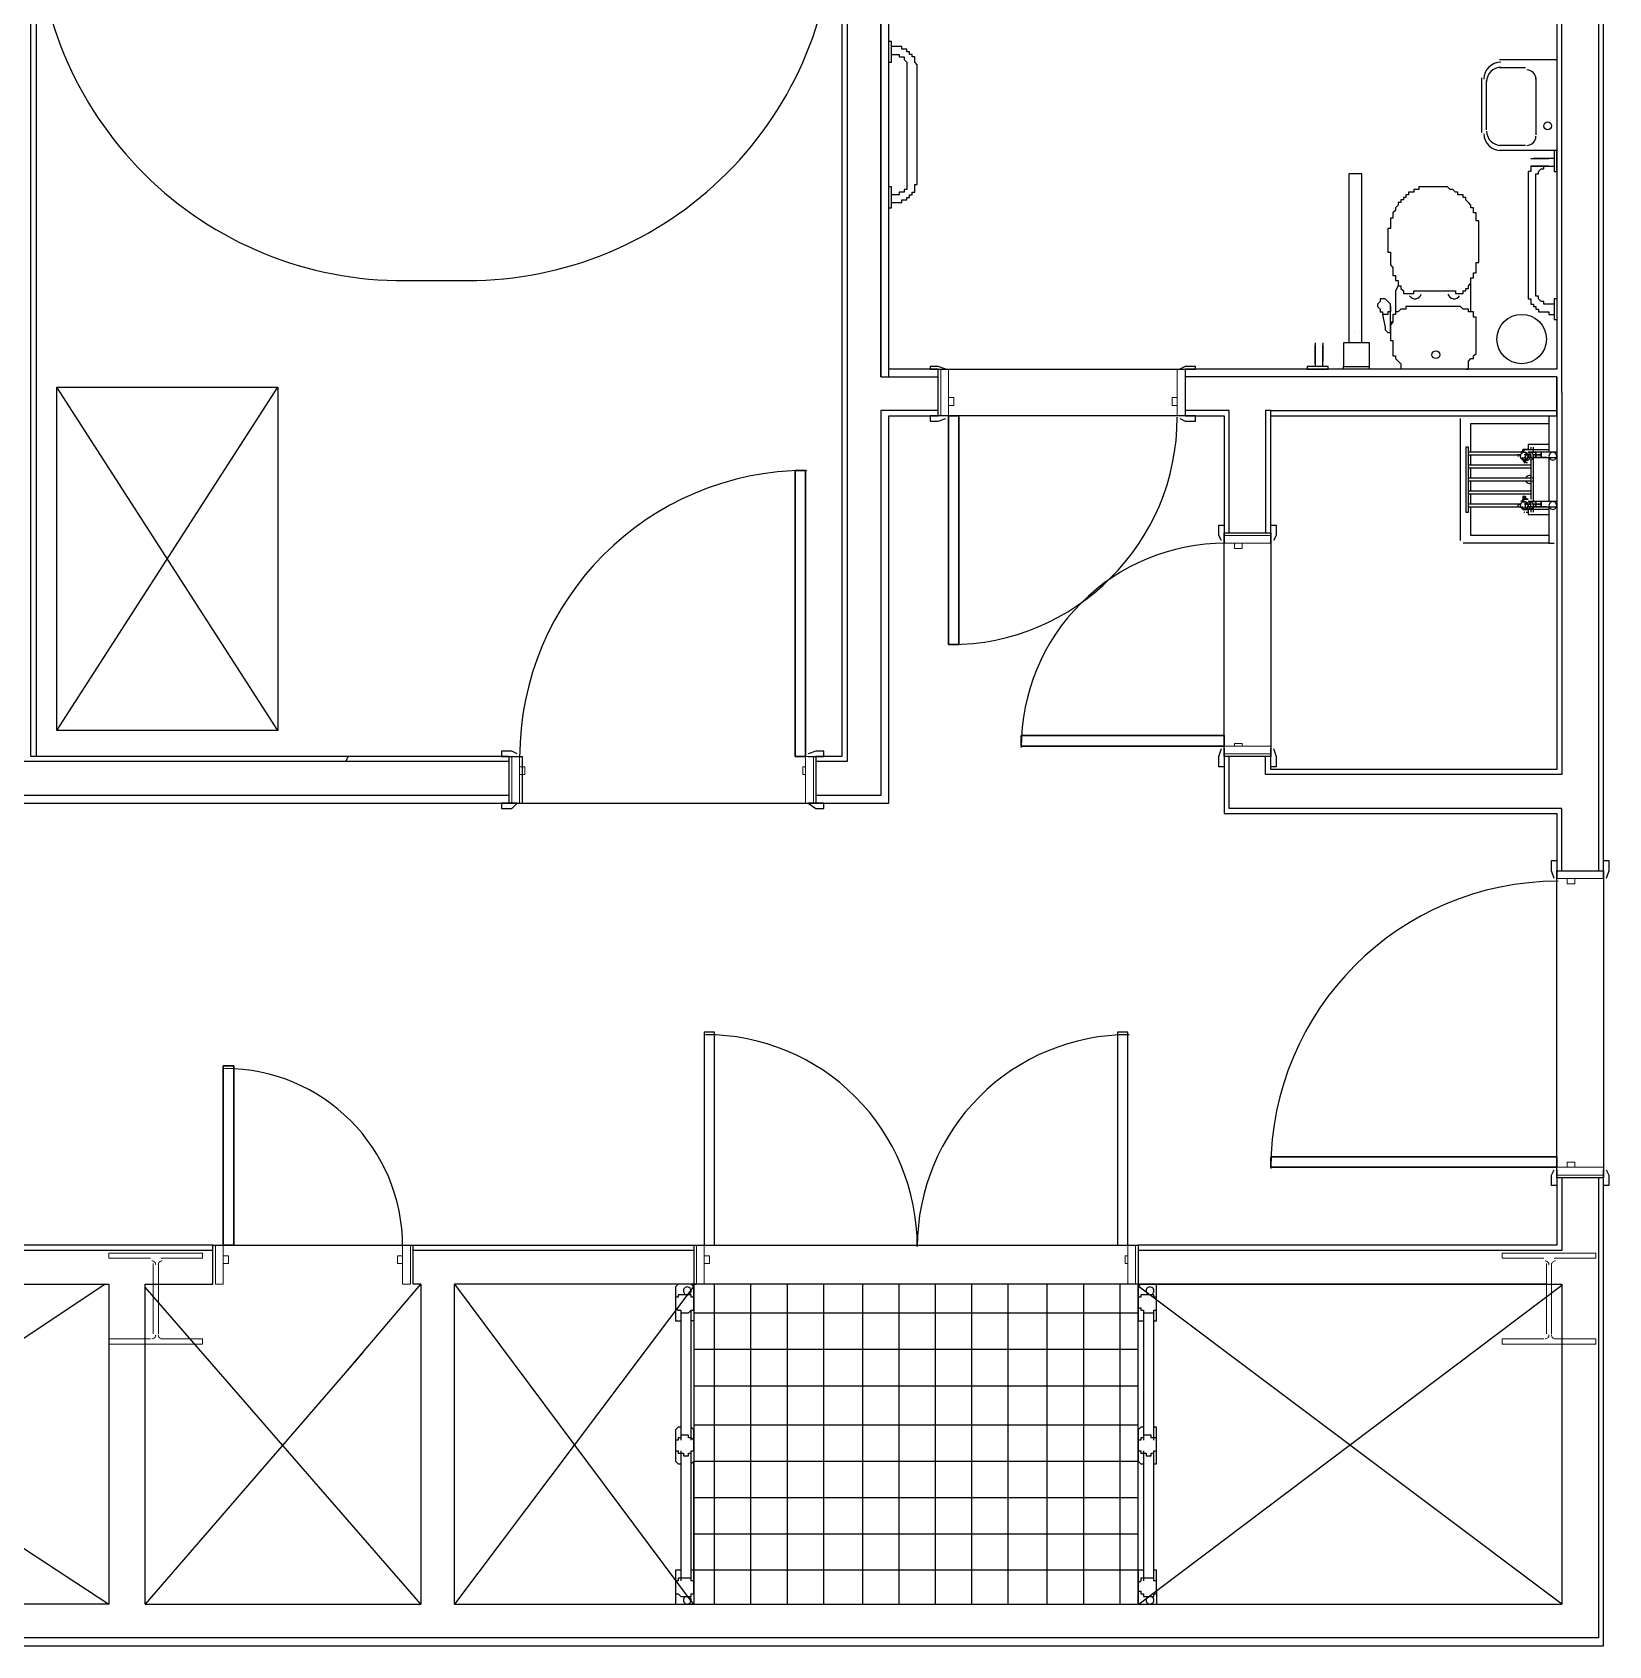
# Model space of a CAD drawing. Header units: metres. Extents: x 20.2 to 85.4, y 7.8 to 61.1.
# Drawn here: x 44.88 to 51.3, y 47.24 to 53.8 of the extents above; entities that cross this region are included whole.
import ezdxf

# ---------------------------------------------------------------- set-up
doc = ezdxf.new("R2010")
doc.units = ezdxf.units.M
for name, color, linetype in [('PDF_A-DETL-GENF', 7, 'Continuous'), ('PDF_A-FLOR-HRAL', 7, 'Continuous'), ('PDF_A-G25 JA12-G-BLDEXIST', 7, 'Continuous'), ('PDF_A-GENM', 7, 'Continuous'), ('PDF_G-IMPT', 7, 'Continuous'), ('PDF_P-SANR-FIXT', 7, 'Continuous')]:
    doc.layers.add(name, color=color, linetype=linetype)
for name, color, linetype, true_color in [('PDF_A-DOOR', 132, 'Continuous', 0x00b8b8), ('PDF_A-DOOR-FRAM', 251, 'Continuous', 0x575757), ('PDF_A-Z9919-G-COL19', 9, 'Continuous', 0xc1c1c1), ('PDF_S-COLS', 41, 'Continuous', 0xffd9b0)]:
    doc.layers.add(name, color=color, linetype=linetype, true_color=true_color)

msp = doc.modelspace()

# ---------------------------------------------------------------- linework, layer by layer
at = {"layer": 'PDF_A-DETL-GENF', "lineweight": 25}
for points in [[(50.8587, 53.6918), (51.0915, 53.6918)], [(50.8587, 53.66), (50.9645, 53.66)], [(50.7846, 53.6177), (50.7846, 53.3954)], [(50.8057, 53.406), (50.8057, 53.6071)], [(51.0069, 53.6177), (51.0069, 53.3848)], [(50.9645, 53.3425), (50.8587, 53.3425)], [(51.0809, 53.3213), (50.8587, 53.3213)]]:
    msp.add_lwpolyline(points, dxfattribs=at)
msp.add_circle((51.0545, 53.4219), 0.0159, dxfattribs=at)
for centre, radius, start, end in [((50.864, 53.6124), 0.0688, 90.00001, 179.99999), ((50.864, 53.6018), 0.0582, 89.99995, 180.00005), ((50.9698, 53.6124), 0.037, 359.99993, 90.00007), ((50.864, 53.4007), 0.0582, 179.99995, 270.00005), ((50.864, 53.3901), 0.0688, 180.00001, 269.99999), ((50.9698, 53.3796), 0.037, 269.99993, 0.00007)]:
    msp.add_arc(centre, radius, start, end, dxfattribs=at)
at = {"layer": 'PDF_A-DOOR', "color": 7, "lineweight": 25}
for points in [[(48.5407, 52.4428), (48.5407, 52.4322), (48.6042, 52.4322), (48.5724, 52.4428)], [(48.6571, 51.3103), (48.6571, 52.2417), (48.6147, 52.2417), (48.6147, 51.3103)], [(48.6571, 52.2417), (48.6571, 51.3103), (48.6147, 51.3103), (48.6147, 52.2417)], [(47.9903, 52.0194), (47.9903, 50.8551), (48.0326, 50.8551), (48.0326, 52.0194)], [(47.9903, 50.8551), (47.9903, 52.0194), (48.0326, 52.0194), (48.0326, 50.8551)], [(49.7367, 50.9398), (49.7367, 50.8975), (48.9111, 50.8975), (48.9111, 50.9398)], [(49.7367, 50.9398), (48.9111, 50.9398), (48.9111, 50.8975), (49.7367, 50.8975)], [(46.7942, 50.6646), (46.7942, 50.6434), (46.8365, 50.6434), (46.8577, 50.6646)], [(48.1067, 50.6434), (48.1067, 50.6646), (48.0432, 50.6646), (48.0749, 50.6434)], [(47.6198, 48.8652), (47.6621, 48.8652), (47.6621, 49.7332), (47.6198, 49.7332)], [(49.3451, 48.8652), (49.3451, 49.7332), (49.3027, 49.7332), (49.3027, 48.8652)], [(45.704, 48.8652), (45.6617, 48.8652), (45.6617, 49.5956), (45.704, 49.5956)], [(45.704, 48.8652), (45.704, 49.5956), (45.6617, 49.5956), (45.6617, 48.8652)], [(51.0915, 49.2251), (51.0915, 49.1828), (49.9272, 49.1828), (49.9272, 49.2251)], [(51.0915, 49.2251), (49.9272, 49.2251), (49.9272, 49.1828), (51.0915, 49.1828)]]:
    msp.add_lwpolyline(points, close=True, dxfattribs=at)
for points in [[(48.6042, 52.4217), (48.6042, 52.4217)], [(49.5462, 52.4322), (49.6203, 52.4322), (49.6203, 52.4428), (49.5779, 52.4428), (49.5568, 52.4322)], [(49.5568, 52.4217), (49.5568, 52.4217)], [(48.6042, 52.2417), (48.5407, 52.2417), (48.5407, 52.2205), (48.5724, 52.2205), (48.6042, 52.2311)], [(49.5568, 52.2311), (49.5779, 52.2205), (49.6203, 52.2205), (49.6203, 52.2417), (49.5462, 52.2417)], [(49.5568, 52.2417), (49.5568, 52.2417)], [(49.7261, 51.7337), (49.7155, 51.7548), (49.7155, 51.7972), (49.7367, 51.7972), (49.7367, 51.7231)], [(49.9272, 51.7231), (49.9272, 51.7972), (49.9484, 51.7972), (49.9484, 51.7548), (49.9378, 51.7337)], [(49.7367, 51.7337), (49.7367, 51.7337)], [(49.9272, 51.7337), (49.9272, 51.7337)], [(46.8577, 50.8657), (46.8365, 50.8763), (46.7942, 50.8763), (46.7942, 50.8551), (46.8577, 50.8551)], [(48.0432, 50.8551), (48.1067, 50.8551), (48.1067, 50.8763), (48.0749, 50.8763), (48.0432, 50.8657)], [(48.0538, 50.8551), (48.0538, 50.8551)], [(49.7367, 50.8869), (49.7367, 50.8128), (49.7155, 50.8128), (49.7155, 50.8551), (49.7261, 50.8869)], [(49.7367, 50.8763), (49.7367, 50.8763)], [(49.9378, 50.8869), (49.9484, 50.8551), (49.9484, 50.8128), (49.9272, 50.8128), (49.9272, 50.8869)], [(49.9272, 50.8763), (49.9272, 50.8763)], [(48.0538, 50.6646), (48.0538, 50.6646)], [(51.0809, 50.3577), (51.0704, 50.3894), (51.0704, 50.4318), (51.0915, 50.4318), (51.0915, 50.3577)], [(51.282, 50.3577), (51.282, 50.4318), (51.3032, 50.4318), (51.3032, 50.3894), (51.2926, 50.3577)], [(51.0915, 50.3683), (51.0915, 50.3683)], [(51.282, 50.3683), (51.282, 50.3683)], [(51.0915, 49.1722), (51.0915, 49.1087), (51.0704, 49.1087), (51.0704, 49.151), (51.0809, 49.1722)], [(51.2926, 49.1722), (51.3032, 49.151), (51.3032, 49.1087), (51.282, 49.1087), (51.282, 49.1722)]]:
    msp.add_lwpolyline(points, dxfattribs=at)
at = {"layer": 'PDF_A-DOOR', "color": 251, "lineweight": 13, "true_color": 0x575757}
for points in [[(47.6621, 48.8652), (47.6621, 49.7332), (47.6198, 49.7332), (47.6198, 48.8652)], [(49.3027, 48.8652), (49.3027, 49.7332), (49.3451, 49.7332), (49.3451, 48.8652)]]:
    msp.add_lwpolyline(points, close=True, dxfattribs=at)
at = {"layer": 'PDF_A-DOOR', "color": 7, "lineweight": 25}
msp.add_lwpolyline([(49.3504, 49.7226, 0.414214), (48.4877, 48.86, 0.414214), (47.6251, 49.7226)], format="xyb", dxfattribs=at)
for centre, radius, start, end in [((48.62, 52.2364), 0.9261, 270, 0), ((48.0379, 50.8498), 1.1696, 90, 180), ((49.742, 50.8922), 0.8309, 89.99998, 180.00002), ((51.0968, 49.1775), 1.1696, 90, 180), ((45.667, 48.86), 0.725, 360, 90)]:
    msp.add_arc(centre, radius, start, end, dxfattribs=at)
at = {"layer": 'PDF_A-DOOR-FRAM', "lineweight": 13}
for points in [[(48.6147, 52.2417), (48.6147, 52.4322), (48.583, 52.4322), (48.583, 52.2417)], [(49.5462, 52.4322), (49.5462, 52.2417), (49.5779, 52.2417), (49.5779, 52.4322)], [(48.6147, 52.2841), (48.6359, 52.2841), (48.6359, 52.3158), (48.6147, 52.3158)], [(49.525, 52.2841), (49.5462, 52.2841), (49.5462, 52.3158), (49.525, 52.3158)], [(49.7367, 51.7231), (49.7367, 51.7548), (49.9272, 51.7548), (49.9272, 51.7231)], [(49.779, 51.7231), (49.8108, 51.7231), (49.8108, 51.7019), (49.779, 51.7019)], [(49.779, 50.9081), (49.8108, 50.9081), (49.8108, 50.8975), (49.779, 50.8975)], [(46.8683, 50.6646), (46.8683, 50.8551), (46.8365, 50.8551), (46.8365, 50.6646)], [(48.0326, 50.8551), (48.0326, 50.6646), (48.0644, 50.6646), (48.0644, 50.8551)], [(49.9272, 50.8975), (49.9272, 50.8657), (49.7367, 50.8657), (49.7367, 50.8975)], [(46.8895, 50.8128), (46.8683, 50.8128), (46.8683, 50.781), (46.8895, 50.781)], [(48.0326, 50.8128), (48.022, 50.8128), (48.022, 50.781), (48.0326, 50.781)], [(51.0915, 50.3577), (51.0915, 50.3894), (51.282, 50.3894), (51.282, 50.3577)], [(51.1339, 50.3577), (51.1656, 50.3577), (51.1656, 50.3365), (51.1339, 50.3365)], [(51.1339, 49.204), (51.1656, 49.204), (51.1656, 49.1828), (51.1339, 49.1828)], [(51.282, 49.1828), (51.282, 49.151), (51.0915, 49.151), (51.0915, 49.1828)], [(45.6617, 48.7065), (45.6299, 48.7065), (45.6299, 48.8652), (45.6617, 48.8652)], [(46.392, 48.8652), (46.4238, 48.8652), (46.4238, 48.7065), (46.392, 48.7065)], [(47.588, 48.7065), (47.6198, 48.7065), (47.6198, 48.8652), (47.588, 48.8652)], [(49.3451, 48.7065), (49.3768, 48.7065), (49.3768, 48.8652), (49.3451, 48.8652)], [(45.6828, 48.8229), (45.6828, 48.7912), (45.6617, 48.7912), (45.6617, 48.8229)], [(46.392, 48.8229), (46.392, 48.7912), (46.3708, 48.7912), (46.3708, 48.8229)], [(47.641, 48.7912), (47.641, 48.8229), (47.6198, 48.8229), (47.6198, 48.7912)], [(49.3345, 48.8229), (49.3345, 48.7912), (49.3451, 48.7912), (49.3451, 48.8229)]]:
    msp.add_lwpolyline(points, close=True, dxfattribs=at)
at = {"layer": 'PDF_A-FLOR-HRAL', "lineweight": 25}
for points in [[(47.5775, 48.643), (47.5775, 48.6959), (47.5669, 48.7065), (47.514, 48.7065), (47.5034, 48.6959), (47.5034, 48.643)], [(49.4615, 48.643), (49.4615, 48.6959), (49.4615, 48.7065), (49.398, 48.7065), (49.3874, 48.6959), (49.3874, 48.643)], [(47.5034, 48.6218), (47.5034, 48.5583), (47.514, 48.5583), (47.5245, 48.5583)], [(47.5775, 48.6112), (47.5775, 48.5583), (47.5669, 48.5583)], [(49.3874, 48.6218), (49.3874, 48.5583), (49.398, 48.5583), (49.4086, 48.5583)], [(49.4509, 48.5583), (49.4615, 48.5583), (49.4615, 48.6112)], [(47.5245, 48.6006), (47.5245, 48.0714)], [(47.5669, 48.0714), (47.5669, 48.6006)], [(49.4086, 48.6006), (49.4086, 48.0714)], [(49.4509, 48.0714), (49.4509, 48.6006)], [(47.5245, 48.1243), (47.514, 48.1243), (47.5034, 48.1137), (47.5034, 48.0608)], [(47.5775, 48.0608), (47.5775, 48.1137), (47.5669, 48.1243)], [(49.4086, 48.1243), (49.398, 48.1243), (49.3874, 48.1137), (49.3874, 48.0608)], [(49.4615, 48.0608), (49.4615, 48.1137), (49.4615, 48.1243), (49.4509, 48.1243)], [(47.5034, 48.0397), (47.5034, 47.9867), (47.514, 47.9761), (47.5245, 47.9761)], [(47.5245, 48.0291), (47.5245, 47.4998)], [(47.5775, 48.0397), (47.5775, 47.9867), (47.5669, 47.9761)], [(47.5669, 47.4998), (47.5669, 48.0291)], [(49.3874, 48.0397), (49.3874, 47.9867), (49.398, 47.9761), (49.4086, 47.9761)], [(49.4086, 48.0291), (49.4086, 47.4998)], [(49.4509, 47.9761), (49.4615, 47.9761), (49.4615, 47.9867), (49.4615, 48.0397)], [(49.4509, 47.4998), (49.4509, 48.0291)], [(47.5245, 47.5422), (47.514, 47.5422), (47.5034, 47.5422), (47.5034, 47.4893)], [(47.5775, 47.4893), (47.5775, 47.5422), (47.5669, 47.5422)], [(49.4086, 47.5422), (49.398, 47.5422), (49.3874, 47.5422), (49.3874, 47.4893)], [(49.4615, 47.4893), (49.4615, 47.5422), (49.4509, 47.5422)], [(47.5034, 47.4575), (47.5034, 47.4046), (47.514, 47.4046)], [(47.5775, 47.4575), (47.5775, 47.4046)], [(49.3874, 47.4575), (49.3874, 47.4046), (49.398, 47.4046)], [(49.4615, 47.4575), (49.4615, 47.4046)]]:
    msp.add_lwpolyline(points, dxfattribs=at)
for points in [[(47.5608, 48.6675, 0.231039), (47.5669, 48.68, 1.000002), (47.5351, 48.68, 0.230911), (47.5412, 48.6675)], [(49.4448, 48.6675, 0.231039), (49.4509, 48.68, 1.000002), (49.4192, 48.68, 0.230911), (49.4253, 48.6675)], [(47.5412, 47.4329, 0.229445), (47.5351, 47.4205, 1.000002), (47.5669, 47.4205, 0.229399), (47.5608, 47.4329)], [(49.4252, 47.4329, 0.229445), (49.4192, 47.4205, 1.000002), (49.4509, 47.4205, 0.229399), (49.4449, 47.4329)]]:
    msp.add_lwpolyline(points, format="xyb", dxfattribs=at)
for points in [[(47.5457, 48.5901), (47.5563, 48.5901), (47.5669, 48.6006), (47.5775, 48.6006), (47.5775, 48.6112), (47.5775, 48.6218), (47.5775, 48.6324), (47.5775, 48.643), (47.5775, 48.6536), (47.5669, 48.6536), (47.5669, 48.6641), (47.5563, 48.6641), (47.5457, 48.6641), (47.5351, 48.6641), (47.5245, 48.6641), (47.514, 48.6641), (47.514, 48.6536), (47.5034, 48.6536), (47.5034, 48.643), (47.5034, 48.6324), (47.5034, 48.6218), (47.5034, 48.6112), (47.514, 48.6006), (47.5245, 48.6006), (47.5245, 48.5901), (47.5351, 48.5901)], [(49.4298, 48.5901), (49.4403, 48.5901), (49.4509, 48.5901), (49.4509, 48.6006), (49.4615, 48.6006), (49.4615, 48.6112), (49.4615, 48.6218), (49.4615, 48.6324), (49.4615, 48.643), (49.4615, 48.6536), (49.4509, 48.6536), (49.4509, 48.6641), (49.4403, 48.6641), (49.4298, 48.6641), (49.4192, 48.6641), (49.4086, 48.6641), (49.398, 48.6641), (49.398, 48.6536), (49.3874, 48.6536), (49.3874, 48.643), (49.3874, 48.6324), (49.3874, 48.6218), (49.3874, 48.6112), (49.398, 48.6112), (49.398, 48.6006), (49.4086, 48.6006), (49.4086, 48.5901), (49.4192, 48.5901)], [(47.5457, 48.0079), (47.5563, 48.0079), (47.5563, 48.0185), (47.5669, 48.0185), (47.5669, 48.0291), (47.5775, 48.0291), (47.5775, 48.0397), (47.5775, 48.0502), (47.5775, 48.0608), (47.5775, 48.0714), (47.5669, 48.082), (47.5563, 48.082), (47.5563, 48.0926), (47.5457, 48.0926), (47.5351, 48.0926), (47.5245, 48.0926), (47.5245, 48.082), (47.514, 48.082), (47.514, 48.0714), (47.5034, 48.0714), (47.5034, 48.0608), (47.5034, 48.0502), (47.5034, 48.0397), (47.5034, 48.0291), (47.514, 48.0291), (47.514, 48.0185), (47.5245, 48.0185), (47.5351, 48.0185), (47.5351, 48.0079)], [(49.4298, 48.0079), (49.4403, 48.0079), (49.4403, 48.0185), (49.4509, 48.0185), (49.4509, 48.0291), (49.4615, 48.0291), (49.4615, 48.0397), (49.4615, 48.0502), (49.4615, 48.0608), (49.4615, 48.0714), (49.4615, 48.082), (49.4509, 48.082), (49.4403, 48.082), (49.4403, 48.0926), (49.4298, 48.0926), (49.4192, 48.0926), (49.4086, 48.0926), (49.4086, 48.082), (49.398, 48.082), (49.398, 48.0714), (49.3874, 48.0714), (49.3874, 48.0608), (49.3874, 48.0502), (49.3874, 48.0397), (49.3874, 48.0291), (49.398, 48.0291), (49.398, 48.0185), (49.4086, 48.0185), (49.4192, 48.0185), (49.4192, 48.0079)], [(47.5457, 47.4363), (47.5563, 47.4363), (47.5669, 47.4363), (47.5669, 47.4469), (47.5775, 47.4469), (47.5775, 47.4575), (47.5775, 47.4681), (47.5775, 47.4787), (47.5775, 47.4893), (47.5775, 47.4998), (47.5669, 47.4998), (47.5669, 47.5104), (47.5563, 47.5104), (47.5457, 47.5104), (47.5351, 47.5104), (47.5245, 47.5104), (47.514, 47.5104), (47.514, 47.4998), (47.5034, 47.4998), (47.5034, 47.4893), (47.5034, 47.4787), (47.5034, 47.4681), (47.5034, 47.4575), (47.5034, 47.4469), (47.514, 47.4469), (47.5245, 47.4363), (47.5351, 47.4363)], [(49.4298, 47.4363), (49.4403, 47.4363), (49.4509, 47.4363), (49.4509, 47.4469), (49.4615, 47.4469), (49.4615, 47.4575), (49.4615, 47.4681), (49.4615, 47.4787), (49.4615, 47.4893), (49.4615, 47.4998), (49.4509, 47.4998), (49.4509, 47.5104), (49.4403, 47.5104), (49.4298, 47.5104), (49.4192, 47.5104), (49.4086, 47.5104), (49.398, 47.5104), (49.398, 47.4998), (49.3874, 47.4893), (49.3874, 47.4787), (49.3874, 47.4681), (49.3874, 47.4575), (49.398, 47.4575), (49.398, 47.4469), (49.4086, 47.4469), (49.4086, 47.4363), (49.4192, 47.4363)]]:
    msp.add_lwpolyline(points, close=True, dxfattribs=at)
at = {"layer": 'PDF_A-G25 JA12-G-BLDEXIST', "lineweight": 25}
for points in [[(46.826, 50.8551), (44.8784, 50.8551), (44.8784, 52.7604), (44.8784, 52.7815), (44.8784, 52.9509), (44.8784, 59.4709), (44.8784, 59.6403), (44.8467, 59.6403), (44.6455, 59.6403)], [(48.202, 59.6403), (48.1808, 59.6403), (48.1808, 54.9302), (48.1808, 50.8551), (48.0749, 50.8551)], [(48.202, 59.6403), (48.202, 54.9514), (48.202, 54.9302), (48.202, 50.8551), (48.202, 50.834), (48.0749, 50.834)], [(44.8996, 55.7875), (44.8996, 54.5915), (44.8996, 50.8551)], [(51.282, 50.3894), (51.282, 52.337), (51.282, 54.9302), (51.282, 55.163), (51.282, 55.6288), (51.1127, 55.6288), (51.1127, 55.163)], [(51.2609, 55.6288), (51.2609, 52.337), (51.2609, 50.3894)], [(48.3396, 52.4005), (48.3396, 54.9302), (48.3396, 54.9514), (48.4031, 54.9514)], [(48.3713, 52.4005), (48.3713, 54.9302), (48.4031, 54.9302)], [(51.0915, 54.9302), (51.0915, 52.4322), (49.5779, 52.4322)], [(51.1127, 52.337), (51.1127, 54.9514)], [(48.3396, 54.8667), (48.3396, 52.4005), (48.3713, 52.4005), (48.5724, 52.4005)], [(48.5724, 52.4322), (48.3713, 52.4322), (48.3713, 54.0834)], [(48.5724, 52.2417), (48.5724, 52.4322)], [(48.5724, 52.4322), (49.5779, 52.4322)], [(50.0754, 52.4322), (49.5779, 52.4322)], [(49.5779, 52.4322), (49.5779, 52.2417)], [(45.8839, 50.961), (44.9843, 50.961), (44.9843, 52.3581), (45.8839, 52.3581), (45.8839, 50.961), (44.9843, 52.3581)], [(44.9843, 50.961), (45.8839, 52.3581)], [(49.9272, 52.2417), (51.0915, 52.2417), (51.0915, 52.337), (51.0915, 52.4005), (49.5779, 52.4005)], [(51.0915, 52.4005), (51.0915, 52.337), (51.0915, 50.8022), (49.9272, 50.8022), (49.9272, 50.8551)], [(50.8163, 52.4005), (50.8163, 52.4005)], [(51.1127, 52.337), (51.1127, 50.781), (51.0915, 50.781), (49.9272, 50.781), (49.9061, 50.781), (49.9061, 50.8551)], [(48.5724, 52.2629), (48.3713, 52.2629), (48.3396, 52.2629), (48.3396, 50.8551), (48.3396, 50.834), (48.3396, 50.6964), (48.0749, 50.6964)], [(48.0749, 50.6646), (48.3713, 50.6646), (48.3713, 50.6964), (48.3713, 50.8551), (48.3713, 52.2417), (48.5724, 52.2417)], [(49.5779, 52.2417), (48.5724, 52.2417)], [(48.6147, 52.2417), (48.6147, 52.2417)], [(49.7579, 51.7654), (49.7579, 52.2417), (49.7579, 52.2629), (49.5779, 52.2629)], [(49.5779, 52.2417), (49.7367, 52.2417), (49.7367, 51.7654)], [(49.9272, 51.7654), (49.9272, 52.2417), (49.9272, 52.2629), (49.9061, 52.2629), (49.9061, 52.2417), (49.9061, 51.7654)], [(49.9272, 52.2629), (51.0915, 52.2629)], [(49.7367, 50.8551), (49.7367, 51.7654)], [(49.7367, 51.7654), (49.9272, 51.7654)], [(49.9272, 51.7654), (49.9272, 50.8551)], [(46.1697, 50.8551), (46.1591, 50.834)], [(46.826, 50.6646), (46.826, 50.8551)], [(46.826, 50.8551), (46.8789, 50.8551), (46.8789, 50.8128)], [(46.8789, 50.8551), (46.8789, 50.6646)], [(48.0749, 50.8551), (48.0749, 50.6646)], [(49.7367, 50.8551), (49.7367, 50.6223), (49.7579, 50.6223), (49.9272, 50.6223), (51.0915, 50.6223), (51.0915, 50.3894)], [(49.9272, 50.8551), (49.7367, 50.8551)], [(51.1127, 50.3894), (51.1127, 50.6434), (51.0915, 50.6434), (49.9272, 50.6434), (49.9061, 50.6434), (49.7579, 50.6434), (49.7579, 50.8551)], [(46.826, 50.834), (44.8467, 50.834), (44.7514, 50.834), (44.7302, 50.834), (42.6451, 50.834)], [(46.826, 50.834), (46.826, 50.834)], [(46.826, 50.6964), (42.4016, 50.6964)], [(42.4016, 50.6646), (48.0749, 50.6646)], [(51.0915, 49.1404), (51.0915, 50.3894)], [(51.0915, 50.3894), (51.282, 50.3894)], [(51.282, 50.3894), (51.282, 49.1404)], [(39.7449, 49.1404), (39.7449, 48.8652), (39.4168, 48.8652), (39.2792, 48.8652), (39.258, 48.8652), (39.258, 47.4046), (39.258, 47.267), (39.258, 47.2352), (51.1127, 47.2352)], [(51.1127, 47.267), (39.2792, 47.267), (39.2792, 47.4046), (39.2792, 48.8441), (39.4168, 48.8441), (39.7661, 48.8441), (39.7661, 48.8652), (39.7661, 49.1404)], [(51.0915, 49.1404), (51.0915, 48.8652), (49.3874, 48.8652), (49.3874, 48.7065)], [(51.282, 49.1404), (51.0915, 49.1404)], [(51.2609, 49.1404), (51.2609, 48.7065), (51.2609, 47.267), (51.1127, 47.267)], [(51.1127, 49.1404), (51.1127, 48.8441)], [(51.1127, 47.2352), (51.2609, 47.2352), (51.282, 47.2352), (51.282, 48.7065), (51.282, 49.1404)], [(45.3441, 48.7065), (45.6193, 48.7065), (45.6193, 48.8652), (43.2166, 48.8652), (43.2166, 48.7065), (43.2166, 48.6959), (43.2166, 48.7065), (43.2061, 48.7065)], [(45.6193, 48.8652), (46.4343, 48.8652)], [(46.1591, 48.3466), (46.4661, 48.7065), (46.4343, 48.7065), (46.4343, 48.8652), (47.5775, 48.8652), (47.5775, 48.7065), (46.6037, 48.7065), (47.5744, 47.4046)], [(47.5775, 48.8652), (47.588, 48.8652)], [(47.5775, 48.8652), (49.3874, 48.8652)], [(47.6198, 48.8652), (47.6198, 48.8652)], [(49.3451, 48.8652), (49.3451, 48.8652)], [(49.3768, 48.8652), (49.3874, 48.8652)], [(45.6193, 48.8441), (43.2166, 48.8441)], [(47.5775, 48.8441), (46.4343, 48.8441)], [(51.1127, 48.8441), (51.0915, 48.8441), (49.3874, 48.8441)], [(43.2166, 48.7021), (45.1959, 47.4046), (39.4168, 47.4046), (39.4168, 48.7065)], [(43.2166, 48.7065), (45.1959, 48.7065)], [(45.1801, 48.7065), (43.2272, 47.4046)], [(45.1959, 48.7065), (45.1959, 47.4046)], [(45.3441, 47.4046), (45.3441, 48.7065)], [(46.2284, 48.4279), (45.3441, 47.4046), (46.4661, 47.4046), (45.3441, 48.6942)], [(46.4661, 48.7065), (46.4661, 47.4046)], [(46.6037, 47.4046), (46.6037, 48.7065)], [(47.5775, 48.6991), (46.6037, 47.4046), (51.1127, 47.4046), (49.3874, 48.6985)], [(47.5775, 48.7065), (47.5775, 48.6959), (47.5775, 48.7065), (47.588, 48.7065)], [(49.3874, 48.7065), (47.5775, 48.7065)], [(47.5775, 48.7065), (47.5775, 47.4046)], [(47.6621, 47.4046), (47.6621, 48.7065)], [(47.8103, 47.4046), (47.8103, 48.7065)], [(47.9585, 47.4046), (47.9585, 48.7065)], [(48.1067, 47.4046), (48.1067, 48.7065)], [(48.2655, 47.4046), (48.2655, 48.7065)], [(48.4136, 47.4046), (48.4136, 48.7065)], [(48.5618, 47.4046), (48.5618, 48.7065)], [(48.71, 47.4046), (48.71, 48.7065)], [(48.8582, 47.4046), (48.8582, 48.7065)], [(49.017, 47.4046), (49.017, 48.7065)], [(49.1651, 47.4046), (49.1651, 48.7065)], [(49.3133, 47.4046), (49.3133, 48.7065)], [(49.3874, 47.4046), (49.3874, 48.7065), (49.3768, 48.7065)], [(49.3874, 48.7065), (51.0915, 48.7065), (51.1127, 48.7065)], [(51.0492, 48.7065), (49.3874, 48.7065)], [(51.1127, 48.7014), (49.3913, 47.4046)], [(51.1127, 48.7065), (51.1127, 47.4046)], [(47.5775, 48.5901), (49.3874, 48.5901)], [(45.1959, 48.4736), (45.1959, 48.4736)], [(45.3441, 47.4046), (45.3441, 48.463)], [(47.5775, 48.4419), (49.3874, 48.4419)], [(51.1127, 48.463), (51.1127, 47.4046)], [(47.5775, 48.2937), (49.3874, 48.2937)], [(47.5775, 48.1349), (49.3874, 48.1349)], [(49.3874, 47.5422), (47.5775, 47.5422), (47.5775, 47.9867), (49.3874, 47.9867)], [(47.5775, 47.8385), (49.3874, 47.8385)], [(47.5775, 47.6904), (49.3874, 47.6904)]]:
    msp.add_lwpolyline(points, dxfattribs=at)
msp.add_lwpolyline([(44.8996, 54.2845, 0.416426), (46.4026, 52.7921), (46.6566, 52.7921, 0.414362), (48.149, 54.2845)], format="xyb", dxfattribs=at)
msp.add_circle((50.9486, 52.554), 0.1006, dxfattribs=at)
at = {"layer": 'PDF_A-GENM', "lineweight": 25}
for points in [[(50.9433, 52.0829), (50.9328, 52.0829)], [(51.028, 52.0829), (51.028, 52.0935), (51.028, 52.0829), (51.028, 52.0724)], [(50.9645, 52.0512), (50.9645, 52.0618), (50.9539, 52.0618)], [(50.9539, 51.903), (50.9645, 51.9136), (50.9539, 51.9136)], [(51.028, 51.8818), (51.028, 51.8924), (51.028, 51.8818), (51.028, 51.8713)], [(50.9433, 51.8818), (50.9328, 51.8818)], [(51.0069, 51.8818), (51.0069, 51.8713), (50.9963, 51.8713), (50.9857, 51.8713), (50.9963, 51.8713), (51.0069, 51.8713), (51.0069, 51.8818), (51.0174, 51.8818), (51.028, 51.8818), (51.0174, 51.8818)]]:
    msp.add_lwpolyline(points, close=True, dxfattribs=at)
for points in [[(50.9549, 52.0929, 0.259266), (50.944, 52.082, 0.139908), (50.9433, 52.0724), (50.9645, 52.0618), (50.9751, 52.0618), (50.9645, 52.0618), (50.9645, 52.0512), (50.9521, 52.0635, 0.558104), (50.9751, 52.0777, -1.000002), (50.9433, 52.0777, -1.000002), (50.9751, 52.0777, 0.557851), (50.9521, 52.0918, -0.139908), (50.9636, 52.0929, -0.259266), (50.9745, 52.082, -0.139908), (50.9745, 52.0733)], [(50.9433, 52.0935), (50.9645, 52.1041), (50.9751, 52.1041), (50.9645, 52.1041), (50.9539, 52.1041), (50.9539, 52.0935), (50.9539, 52.1041, -0.042246), (50.9615, 52.104)], [(50.9643, 52.0734, 0.022964), (50.9645, 52.0777, 0.022952), (50.9643, 52.0819)], [(51.0492, 52.0935), (51.028, 52.0935), (51.0069, 52.0935), (50.9963, 52.0935), (50.9857, 52.0935), (50.9751, 52.0935, -0.300575), (50.9854, 52.0808, -0.000269), (50.9697, 52.0824)], [(50.9839, 52.0622, 0.056153), (50.9873, 52.0633, 0.286463), (50.9963, 52.0777, 0.363981), (50.9831, 52.0933)], [(51.0069, 52.0829), (51.0174, 52.0829), (51.028, 52.0829), (51.0174, 52.0829), (51.0069, 52.0829), (51.0069, 52.0724), (50.9963, 52.0724), (50.9857, 52.0724), (50.9963, 52.0724), (51.0069, 52.0724), (51.0069, 52.0829), (51.0069, 52.0935), (50.9963, 52.0935), (50.9857, 52.0935), (50.9963, 52.0935), (51.0069, 52.0935), (51.0069, 52.0829), (50.9963, 52.0829, -0.053471), (50.9961, 52.0748)], [(51.0492, 52.0724), (51.028, 52.0724), (51.0069, 52.0724), (50.9963, 52.0724), (50.9857, 52.0724), (50.9751, 52.0724, -0.259266), (50.9636, 52.0624, -0.139908), (50.9549, 52.0624, -0.259266), (50.944, 52.0733)], [(50.973, 52.0621, 0.300575), (50.9854, 52.0745, 0.042246), (50.9856, 52.0799)], [(50.9549, 51.8918, 0.259266), (50.944, 51.8809, 0.139908), (50.9433, 51.8713), (50.9645, 51.8607), (50.9751, 51.8607), (50.9645, 51.8607), (50.9521, 51.8624, 0.558104), (50.9751, 51.8765, -1.000002), (50.9433, 51.8765, -1.000002), (50.9751, 51.8765, 0.557851), (50.9521, 51.8907, -0.139908), (50.9636, 51.8918, -0.259266), (50.9745, 51.8809, -0.139908), (50.9745, 51.8722)], [(50.9615, 51.9029, 0.042246), (50.9539, 51.903), (50.9539, 51.8924), (50.9539, 51.903), (50.9645, 51.9136), (50.9645, 51.903), (50.9751, 51.903), (50.9645, 51.903), (50.9433, 51.8924)], [(51.0492, 51.8924), (51.028, 51.8924), (51.0069, 51.8924), (50.9963, 51.8924), (50.9857, 51.8924), (50.9751, 51.8924, -0.300575), (50.9854, 51.8797, -0.000269), (50.9697, 51.8813)], [(51.028, 51.8924), (51.0174, 51.8924), (51.0069, 51.8924), (50.9963, 51.8924), (50.9857, 51.8924), (50.9963, 51.8924), (51.0069, 51.8924), (51.0069, 51.8818), (50.9963, 51.8818, -0.053471), (50.9961, 51.8737, -0.349905), (50.9839, 51.8611)], [(51.0492, 51.8713), (51.028, 51.8713), (51.0069, 51.8713), (50.9963, 51.8713), (50.9857, 51.8713), (50.9751, 51.8713, -0.259266), (50.9636, 51.8613, -0.139908), (50.9549, 51.8613, -0.259266), (50.944, 51.8722)], [(50.9643, 51.8723, 0.022964), (50.9645, 51.8765, 0.022952), (50.9643, 51.8808)], [(50.973, 51.861, 0.300575), (50.9854, 51.8734, 0.042246), (50.9856, 51.8788)]]:
    msp.add_lwpolyline(points, format="xyb", dxfattribs=at)
for points in [[(50.9539, 52.1041), (50.9645, 52.1041), (50.9539, 52.1041)], [(50.9539, 52.0935), (50.9539, 52.0935)], [(50.9751, 52.0829), (50.9645, 52.0829), (50.9751, 52.0829)], [(50.9751, 52.0829), (50.9857, 52.0829), (50.9751, 52.0829)], [(50.9857, 52.0829), (50.9857, 52.0829)], [(50.9857, 52.0829), (50.9857, 52.0829)], [(51.028, 52.0935), (51.0174, 52.0935), (51.0069, 52.0935)], [(51.0069, 52.0935), (51.0069, 52.0935)], [(51.0069, 52.0829), (51.0069, 52.0829)], [(51.0069, 52.0829), (51.0069, 52.0829)], [(51.028, 52.0935), (51.028, 52.0935)], [(51.028, 52.0935), (51.028, 52.0935)], [(51.028, 52.0829), (51.028, 52.0829)], [(51.028, 52.0829), (51.028, 52.0829)], [(51.028, 52.0829), (51.028, 52.0829)], [(50.9539, 52.0724), (50.9539, 52.0724)], [(50.9539, 52.0618), (50.9539, 52.0724), (50.9539, 52.0618)], [(51.0069, 52.0724), (51.0174, 52.0724), (51.028, 52.0724)], [(51.0069, 52.0724), (51.0069, 52.0724)], [(51.028, 52.0724), (51.028, 52.0724)], [(51.028, 52.0724), (51.028, 52.0724)], [(51.028, 52.0724), (51.028, 52.0724)], [(50.9539, 51.8924), (50.9539, 51.8924)], [(51.0069, 51.8924), (51.0069, 51.8924)], [(51.028, 51.8924), (51.028, 51.8924)], [(51.028, 51.8924), (51.028, 51.8924)], [(50.9539, 51.8713), (50.9539, 51.8713)], [(50.9539, 51.8607), (50.9539, 51.8713), (50.9539, 51.8607)], [(50.9645, 51.8607), (50.9539, 51.8607), (50.9645, 51.8607)], [(50.9751, 51.8818), (50.9645, 51.8818), (50.9751, 51.8818)], [(50.9751, 51.8818), (50.9857, 51.8818), (50.9751, 51.8818)], [(50.9857, 51.8818), (50.9857, 51.8818)], [(50.9857, 51.8818), (50.9857, 51.8818)], [(51.0069, 51.8818), (51.0069, 51.8818)], [(51.0069, 51.8818), (51.0069, 51.8818)], [(51.0069, 51.8713), (51.0174, 51.8713), (51.028, 51.8713)], [(51.0069, 51.8713), (51.0069, 51.8713)], [(51.028, 51.8818), (51.028, 51.8818)], [(51.028, 51.8818), (51.028, 51.8818)], [(51.028, 51.8818), (51.028, 51.8818)], [(51.028, 51.8713), (51.028, 51.8713)], [(51.028, 51.8713), (51.028, 51.8713)], [(51.028, 51.8713), (51.028, 51.8713)]]:
    msp.add_lwpolyline(points, dxfattribs=at)
for centre, radius, start, end in [((51.792, 50.2923), 1.9744, 114.52958, 114.94466), ((50.9698, 52.0777), 0.0265, 83.87851, 96.12149), ((50.9592, 52.0777), 0.0265, 175.1619, 184.8381), ((50.9592, 52.0777), 0.0265, 265.1619, 274.8381), ((51.792, 53.863), 1.9744, 245.05534, 245.47042), ((50.9399, 52.074), 0.0243, 341.76599, 347.52538), ((50.9418, 52.0735), 0.0223, 341.63503, 345.12448), ((50.9177, 52.0777), 0.0468, 359.98368, 4.11561), ((50.9177, 52.0776), 0.0468, 355.88439, 0.01632), ((50.9698, 52.0776), 0.0265, 263.87851, 276.12149), ((50.9031, 35.2396), 16.8334, 89.71171, 89.77334), ((51.792, 50.0912), 1.9744, 114.52958, 114.94466), ((50.9698, 51.8766), 0.0265, 83.87851, 96.12149), ((50.9804, 51.8765), 0.0159, 0.00014, 80.00237), ((50.9592, 51.8765), 0.0265, 175.1619, 184.8381), ((50.9592, 51.8766), 0.0265, 265.1619, 274.8381), ((51.792, 53.6619), 1.9744, 245.05534, 245.47042), ((50.9399, 51.8729), 0.0243, 341.766, 347.52538), ((50.9418, 51.8724), 0.0223, 341.63503, 345.12448), ((50.9177, 51.8766), 0.0468, 359.98368, 4.11561), ((50.9177, 51.8765), 0.0468, 355.88439, 0.01632), ((50.9698, 51.8765), 0.0265, 263.87851, 276.12149), ((50.9031, 35.0385), 16.8334, 89.71171, 89.77334)]:
    msp.add_arc(centre, radius, start, end, dxfattribs=at)
at = {"layer": 'PDF_A-Z9919-G-COL19', "lineweight": 0}
msp.add_lwpolyline([(39.5121, 58.7406), (39.7449, 58.7406), (39.7449, 48.8652), (39.258, 48.8652), (39.258, 47.2352), (51.282, 47.2352), (51.282, 59.8837), (40.8563, 59.8837), (40.8563, 59.8943), (39.5121, 59.8943)], close=True, dxfattribs=at)
msp.add_lwpolyline([(51.282, 47.2352), (51.282, 47.2352)], dxfattribs=at)
at = {"layer": 'PDF_G-IMPT', "lineweight": 25}
for points in [[(50.4776, 52.7392), (50.5094, 52.7392), (50.5094, 52.7498), (50.5941, 52.7498), (50.6787, 52.7498), (50.6787, 52.7392), (50.7105, 52.7392), (50.7105, 52.7498), (50.7211, 52.7498), (50.7211, 52.7604), (50.7317, 52.7604), (50.7317, 52.7709), (50.7422, 52.7815), (50.7422, 52.7921), (50.7422, 52.8027), (50.7528, 52.8027), (50.7528, 52.8133), (50.7528, 52.8239), (50.7634, 52.8239), (50.7634, 52.8344), (50.7634, 52.845), (50.7634, 52.8556), (50.7634, 52.8662), (50.774, 52.8662), (50.774, 52.8768), (50.774, 52.8874), (50.774, 52.898), (50.774, 52.9085), (50.774, 52.9191), (50.774, 52.9297), (50.774, 52.9403), (50.774, 52.9509), (50.774, 52.9615), (50.774, 52.972), (50.774, 52.9826), (50.774, 52.9932), (50.774, 53.0038), (50.774, 53.0144), (50.774, 53.025), (50.774, 53.0356), (50.7634, 53.0356), (50.7634, 53.0461), (50.7634, 53.0567), (50.7634, 53.0673), (50.7528, 53.0673), (50.7528, 53.0779), (50.7528, 53.0885), (50.7422, 53.0885), (50.7422, 53.0991), (50.7317, 53.1096), (50.7211, 53.1202), (50.7211, 53.1308), (50.7105, 53.1308), (50.7105, 53.1414), (50.6999, 53.1414), (50.6893, 53.1414), (50.6893, 53.152), (50.6787, 53.152), (50.6681, 53.1626), (50.6576, 53.1626), (50.647, 53.1732), (50.6364, 53.1732), (50.6258, 53.1732), (50.6152, 53.1732), (50.6046, 53.1732), (50.5941, 53.1732), (50.5835, 53.1732), (50.5729, 53.1732), (50.5623, 53.1732), (50.5517, 53.1732), (50.5411, 53.1732), (50.5305, 53.1732), (50.5305, 53.1626), (50.52, 53.1626), (50.5094, 53.1626), (50.5094, 53.152), (50.4988, 53.152), (50.4882, 53.152), (50.4882, 53.1414), (50.4776, 53.1414), (50.4776, 53.1308), (50.467, 53.1308), (50.467, 53.1202), (50.4565, 53.1202), (50.4565, 53.1096), (50.4459, 53.1096), (50.4459, 53.0991), (50.4353, 53.0885), (50.4353, 53.0779), (50.4247, 53.0673), (50.4247, 53.0567), (50.4247, 53.0461), (50.4141, 53.0461), (50.4141, 53.0356), (50.4141, 53.025), (50.4141, 53.0144), (50.4141, 53.0038), (50.4035, 53.0038), (50.4035, 52.9932), (50.4035, 52.9826), (50.4035, 52.972), (50.4035, 52.9615), (50.4035, 52.9509), (50.4035, 52.9403), (50.4035, 52.9297), (50.4035, 52.9191), (50.4035, 52.9085), (50.4141, 52.9085), (50.4141, 52.898), (50.4141, 52.8874), (50.4141, 52.8768), (50.4141, 52.8662), (50.4141, 52.8556), (50.4247, 52.845), (50.4247, 52.8344), (50.4247, 52.8239), (50.4247, 52.8133), (50.4353, 52.8133), (50.4353, 52.8027), (50.4353, 52.7921), (50.4459, 52.7921), (50.4459, 52.7815), (50.4459, 52.7709), (50.4565, 52.7709), (50.4565, 52.7604), (50.467, 52.7498), (50.467, 52.7392)], [(50.4247, 52.6228), (50.4141, 52.6228), (50.4141, 52.6863), (50.4141, 52.6968), (50.4035, 52.7074), (50.3929, 52.718), (50.3824, 52.718), (50.3718, 52.718), (50.3718, 52.7074), (50.3612, 52.6968), (50.3612, 52.6863), (50.3718, 52.6757), (50.3718, 52.6651), (50.3824, 52.6651), (50.3824, 52.6545), (50.3929, 52.6016), (50.3929, 52.591), (50.4035, 52.5804), (50.4141, 52.5804), (50.4141, 52.591), (50.4141, 52.6016), (50.4141, 52.6122), (50.4141, 52.6228)]]:
    msp.add_lwpolyline(points, close=True, dxfattribs=at)
for points in [[(50.4459, 52.7921), (50.4459, 52.7709), (50.4353, 52.7498), (50.4353, 52.718), (50.4353, 52.6863), (50.4353, 52.6757), (50.4353, 52.6651)], [(50.7422, 52.6651), (50.7422, 52.6757), (50.7422, 52.6863), (50.7422, 52.718), (50.7422, 52.7498), (50.7422, 52.7709), (50.7422, 52.7921)], [(50.3824, 52.718), (50.3824, 52.718)], [(50.4141, 52.6863), (50.4141, 52.6757), (50.4141, 52.6651), (50.4035, 52.6651), (50.4035, 52.6545), (50.3929, 52.6545), (50.3824, 52.6545)], [(50.4141, 52.6968), (50.4141, 52.6968)], [(50.4141, 52.6863), (50.4141, 52.6863)], [(50.7211, 52.4322), (50.7317, 52.4322), (50.7317, 52.4534), (50.7317, 52.464), (50.7422, 52.4746), (50.7528, 52.4746), (50.7528, 52.4852), (50.7634, 52.4957), (50.7634, 52.5063), (50.7634, 52.5169), (50.7634, 52.5275), (50.7634, 52.5381), (50.7634, 52.5487), (50.7634, 52.5592), (50.7634, 52.5698), (50.7634, 52.5804), (50.7634, 52.591), (50.7634, 52.6122), (50.7634, 52.6228), (50.7634, 52.6333), (50.7634, 52.6439), (50.7528, 52.6439), (50.7528, 52.6545), (50.7528, 52.6651), (50.7422, 52.6651), (50.7317, 52.6651), (50.7317, 52.6757), (50.7211, 52.6757), (50.7105, 52.6757), (50.6999, 52.6863), (50.6893, 52.6863), (50.6787, 52.6863), (50.6681, 52.6863), (50.6576, 52.6863), (50.647, 52.6863), (50.6152, 52.6863), (50.5941, 52.6863), (50.5623, 52.6863), (50.5411, 52.6863), (50.5305, 52.6863), (50.5094, 52.6863), (50.4988, 52.6863), (50.4882, 52.6863), (50.4776, 52.6863), (50.4776, 52.6757), (50.467, 52.6757), (50.4565, 52.6757), (50.4459, 52.6651), (50.4353, 52.6651), (50.4353, 52.6545), (50.4247, 52.6545), (50.4247, 52.6439), (50.4247, 52.6333), (50.4247, 52.6228), (50.4141, 52.6122), (50.4141, 52.591), (50.4141, 52.5804), (50.4141, 52.5698), (50.4141, 52.5592), (50.4141, 52.5487), (50.4247, 52.5487), (50.4247, 52.5381), (50.4247, 52.5275), (50.4247, 52.5169), (50.4247, 52.5063), (50.4247, 52.4957), (50.4247, 52.4852), (50.4353, 52.4852), (50.4353, 52.4746), (50.4459, 52.464), (50.4565, 52.4534), (50.4565, 52.4322)], [(50.4141, 52.6757), (50.4141, 52.6757)], [(50.4141, 52.6757), (50.4141, 52.6757)], [(50.4141, 52.6757), (50.4141, 52.6757)], [(50.4141, 52.6757), (50.4141, 52.6757)], [(50.3929, 52.6545), (50.3929, 52.6545)], [(50.4141, 52.6122), (50.4141, 52.6122)], [(50.4141, 52.6122), (50.4141, 52.6122)], [(50.4141, 52.591), (50.4141, 52.591)], [(50.4141, 52.5804), (50.4141, 52.5804)], [(50.5941, 52.4957), (50.5941, 52.4957)], [(50.5941, 52.4957), (50.5941, 52.4957)], [(50.4565, 52.4322), (50.4565, 52.4322)]]:
    msp.add_lwpolyline(points, dxfattribs=at)
msp.add_circle((50.5993, 52.4905), 0.0159, dxfattribs=at)
for centre, start, end in [((50.5147, 52.7445), 212.57462, 342.11409), ((50.6734, 52.7445), 197.88591, 327.42538)]:
    msp.add_arc(centre, 0.0265, start, end, dxfattribs=at)
at = {"layer": 'PDF_P-SANR-FIXT', "lineweight": 25}
for points in [[(48.3713, 53.6812), (48.3819, 53.6812), (48.3819, 53.7659), (48.3713, 53.7659)], [(48.3819, 53.1096), (48.3925, 53.1096), (48.4031, 53.1096), (48.4136, 53.1096), (48.4242, 53.1096), (48.4242, 53.1202), (48.4348, 53.1202), (48.4454, 53.1202), (48.4454, 53.1308), (48.456, 53.1308), (48.456, 53.1414), (48.4666, 53.1414), (48.4666, 53.152), (48.4771, 53.152), (48.4771, 53.1626), (48.4771, 53.1732), (48.4771, 53.1837), (48.4877, 53.1837), (48.4877, 53.1943), (48.4877, 53.66), (48.4877, 53.6706), (48.4771, 53.6812), (48.4771, 53.6918), (48.4771, 53.7024), (48.4666, 53.7024), (48.4666, 53.713), (48.456, 53.713), (48.456, 53.7235), (48.4454, 53.7235), (48.4454, 53.7341), (48.4348, 53.7341), (48.4242, 53.7341), (48.4242, 53.7447), (48.4136, 53.7447), (48.4031, 53.7447), (48.3925, 53.7447), (48.3819, 53.7447)], [(48.3819, 53.713), (48.3925, 53.713), (48.4031, 53.713), (48.4136, 53.713), (48.4136, 53.7024), (48.4242, 53.7024), (48.4348, 53.7024), (48.4348, 53.6918), (48.4454, 53.6812), (48.4454, 53.6706), (48.4454, 53.66), (48.4454, 53.1943), (48.4454, 53.1837), (48.4454, 53.1732), (48.4454, 53.1626), (48.4348, 53.1626), (48.4348, 53.152), (48.4242, 53.152), (48.4136, 53.152), (48.4136, 53.1414), (48.4031, 53.1414), (48.3925, 53.1414), (48.3819, 53.1414)], [(50.9857, 53.2896), (50.9963, 53.2896), (51.0069, 53.2896), (51.0174, 53.2896), (51.028, 53.2896), (51.0386, 53.2896), (51.0492, 53.2896), (51.0598, 53.2896)], [(51.0809, 53.2896), (51.0598, 53.2896), (51.0492, 53.2896), (51.0386, 53.2896), (51.028, 53.2896), (51.0174, 53.2896), (51.0069, 53.2896), (50.9963, 53.2896)], [(50.2977, 52.5381), (50.2977, 53.2261), (50.2871, 53.2261), (50.2765, 53.2261), (50.2659, 53.2261), (50.2554, 53.2261), (50.2448, 53.2261), (50.2448, 52.5381)], [(50.9857, 53.2578), (50.9963, 53.2578), (51.0069, 53.2578), (51.0174, 53.2578), (51.028, 53.2578), (51.0386, 53.2578), (51.0492, 53.2578), (51.0598, 53.2578), (51.0492, 53.2578), (51.0386, 53.2578), (51.028, 53.2578), (51.0174, 53.2578), (51.0069, 53.2578), (50.9963, 53.2578), (50.9857, 53.2578), (50.9857, 53.2472), (50.9857, 53.2367), (50.9751, 53.2367), (50.9751, 53.2261), (50.9751, 53.2155), (50.9751, 53.2049), (50.9751, 52.7498), (50.9751, 52.7392), (50.9751, 52.7286), (50.9751, 52.718), (50.9857, 52.718), (50.9857, 52.7074), (50.9857, 52.6968), (50.9963, 52.6968), (50.9963, 52.6863), (51.0069, 52.6863), (51.0069, 52.6757), (51.0174, 52.6757), (51.0174, 52.6651), (51.028, 52.6651), (51.0386, 52.6651), (51.0492, 52.6651), (51.0598, 52.6651), (51.0598, 52.6545), (51.0809, 52.6545)], [(51.0809, 52.6968), (51.0598, 52.6968), (51.0492, 52.6968), (51.0386, 52.6968), (51.0386, 52.7074), (51.028, 52.7074), (51.0174, 52.718), (51.0174, 52.7286), (51.0069, 52.7286), (51.0069, 52.7392), (51.0069, 52.7498), (51.0069, 53.2049), (51.0069, 53.2155), (51.0069, 53.2261), (51.0174, 53.2261), (51.0174, 53.2367), (51.028, 53.2472), (51.0386, 53.2472), (51.0386, 53.2578), (51.0492, 53.2578), (51.0598, 53.2578), (51.0809, 53.2578)], [(48.3713, 53.0885), (48.3819, 53.0885), (48.3819, 53.1732), (48.3713, 53.1732)], [(51.0915, 52.718), (51.0809, 52.718), (51.0809, 52.6333), (51.0915, 52.6333)], [(50.2659, 52.5804), (50.2659, 52.5804)], [(50.2871, 52.5804), (50.2871, 52.5804)], [(50.1072, 52.5381), (50.1072, 52.5275), (50.1072, 52.5169), (50.1072, 52.5063), (50.1072, 52.4957), (50.1072, 52.4852), (50.1072, 52.4746), (50.1072, 52.464), (50.1072, 52.4534), (50.1072, 52.4428)], [(50.1072, 52.4534), (50.1072, 52.464), (50.1072, 52.4746), (50.1072, 52.4852), (50.1072, 52.4957), (50.1072, 52.5063), (50.1072, 52.5169), (50.1072, 52.5275)], [(50.1389, 52.5381), (50.1389, 52.5275), (50.1389, 52.5169), (50.1389, 52.5063), (50.1389, 52.4957), (50.1389, 52.4852), (50.1389, 52.4746), (50.1389, 52.464)], [(50.1389, 52.4428), (50.1389, 52.4534), (50.1389, 52.464), (50.1389, 52.4746), (50.1389, 52.4852), (50.1389, 52.4957), (50.1389, 52.5063), (50.1389, 52.5169), (50.1389, 52.5275)], [(50.2236, 52.4322), (50.2236, 52.4428)], [(50.2448, 52.4428), (50.2448, 52.4428)], [(50.2977, 52.4428), (50.2977, 52.4428)], [(50.3294, 52.4322), (50.3294, 52.4428)], [(50.6999, 51.7337), (50.6999, 52.2311)], [(50.7105, 52.2311), (50.7105, 52.2311)], [(51.0598, 52.2417), (51.0598, 52.0935)], [(51.0809, 52.2311), (51.0809, 52.2311)], [(50.7422, 52.0935), (50.7422, 52.21), (51.0598, 52.21)], [(50.9539, 52.0935), (50.7317, 52.0935)], [(50.7317, 52.0829), (50.9433, 52.0829)], [(50.7422, 52.0406), (50.7422, 52.0829)], [(51.0598, 52.1253), (50.9751, 52.1253), (50.9751, 52.1147), (50.9751, 52.1041), (51.0598, 52.1041)], [(50.9857, 52.1147), (50.9857, 52.1041)], [(50.9963, 52.0935), (50.9963, 52.1147)], [(51.0915, 52.0935), (51.028, 52.0935), (51.028, 52.0724), (51.0915, 52.0724)], [(51.0915, 52.1147), (51.0915, 52.1147)], [(51.0915, 52.1147), (51.0915, 52.1147)], [(51.0915, 52.1147), (51.0915, 52.0512)], [(50.9857, 52.0406), (50.7317, 52.0406)], [(50.7317, 52.03), (50.9857, 52.03)], [(50.7422, 51.9877), (50.7422, 52.03)], [(50.9857, 52.0618), (50.9857, 51.903)], [(50.9963, 51.8924), (50.9963, 52.0724)], [(51.0598, 52.0724), (51.0598, 51.8924)], [(51.0915, 52.0512), (51.0915, 52.0512)], [(50.9857, 51.9877), (50.7317, 51.9877)], [(50.7317, 51.9771), (50.9857, 51.9771)], [(50.7422, 51.9348), (50.7422, 51.9771)], [(50.9857, 51.9348), (50.7317, 51.9348)], [(50.7317, 51.9242), (50.9857, 51.9242)], [(50.7422, 51.8818), (50.7422, 51.9242)], [(51.0915, 51.8924), (51.028, 51.8924), (51.028, 51.8713), (51.0915, 51.8713)], [(51.0915, 51.9136), (51.0915, 51.9136)], [(51.0915, 51.9136), (51.0915, 51.9136)], [(51.0915, 51.9136), (51.0915, 51.8501)], [(50.9433, 51.8818), (50.7317, 51.8818)], [(50.7317, 51.8713), (50.9539, 51.8713)], [(51.0598, 51.7548), (50.7422, 51.7548), (50.7422, 51.8713)], [(51.0598, 51.8607), (50.9751, 51.8607), (50.9751, 51.8501), (50.9751, 51.8395), (51.0598, 51.8395)], [(50.9857, 51.8607), (50.9857, 51.8501)], [(50.9963, 51.8501), (50.9963, 51.8713)], [(51.0598, 51.8713), (51.0598, 51.7231), (51.0809, 51.7231)], [(51.0915, 51.8501), (51.0915, 51.8501)], [(50.7105, 51.7337), (50.7105, 51.7337)], [(51.0598, 51.7231), (50.7105, 51.7231)], [(51.0809, 51.7337), (51.0809, 51.7337)]]:
    msp.add_lwpolyline(points, dxfattribs=at)
for points in [[(51.0915, 53.2367), (51.0915, 53.279), (51.0915, 53.3213), (51.0809, 53.3213), (51.0809, 53.279), (51.0809, 53.2367)], [(50.2236, 52.5381), (50.2236, 52.4852), (50.2236, 52.4428), (50.3294, 52.4428), (50.3294, 52.4852), (50.3294, 52.5381)], [(50.0754, 52.4322), (50.1178, 52.4322), (50.1601, 52.4322), (50.1601, 52.4428), (50.1178, 52.4428), (50.0754, 52.4428)], [(50.7211, 52.1147), (50.7211, 51.8501), (50.7317, 51.8501), (50.7317, 52.1147)]]:
    msp.add_lwpolyline(points, close=True, dxfattribs=at)
for points in [[(51.0757, 52.0935, 1.000002), (51.0757, 52.0618, 1.000002)], [(51.0757, 51.8924, 1.000002), (51.0757, 51.8607, 1.000002)]]:
    msp.add_lwpolyline(points, format="xyb", close=True, dxfattribs=at)
for points in [[(50.9845, 51.9977, 0.065541), (50.9804, 51.9983, 0.339447), (50.9651, 51.9865)], [(50.9651, 51.9783, 0.339447), (50.9804, 51.9665, 0.065541), (50.9845, 51.9671)]]:
    msp.add_lwpolyline(points, format="xyb", dxfattribs=at)
msp.add_arc((50.9804, 51.9824), 0.0159, 321.92698, 38.07302, dxfattribs=at)
at = {"layer": 'PDF_S-COLS', "lineweight": 13}
for points in [[(45.4076, 48.8123), (45.577, 48.8123), (45.577, 48.8335), (45.1959, 48.8335), (45.1959, 48.8123), (45.3653, 48.8123)], [(51.0809, 48.8123), (51.2503, 48.8123), (51.2503, 48.8335), (50.8693, 48.8335), (50.8693, 48.8123), (51.0386, 48.8123)], [(45.3759, 48.7912), (45.3759, 48.5054)], [(45.3971, 48.5054), (45.3971, 48.7912)], [(51.0492, 48.7912), (51.0492, 48.5054)], [(51.0704, 48.5054), (51.0704, 48.7912)], [(45.3653, 48.4842), (45.1959, 48.4842), (45.1959, 48.463), (45.577, 48.463), (45.577, 48.4842), (45.4076, 48.4842)], [(51.0386, 48.4842), (50.8693, 48.4842), (50.8693, 48.463), (51.2503, 48.463), (51.2503, 48.4842), (51.0809, 48.4842)]]:
    msp.add_lwpolyline(points, dxfattribs=at)
for centre, start, end in [((45.3706, 48.7859), 359.99986, 90.00014), ((45.4129, 48.7859), 89.99986, 180.00014), ((51.0439, 48.7859), 359.99986, 90.00014), ((51.0862, 48.7859), 89.99986, 180.00014), ((45.3706, 48.5001), 269.99986, 0.00014), ((45.4129, 48.5001), 179.99986, 270.00014), ((51.0439, 48.5001), 269.99986, 0.00014), ((51.0862, 48.5001), 179.99986, 270.00014)]:
    msp.add_arc(centre, 0.0159, start, end, dxfattribs=at)

doc.saveas('drawing.dxf')
